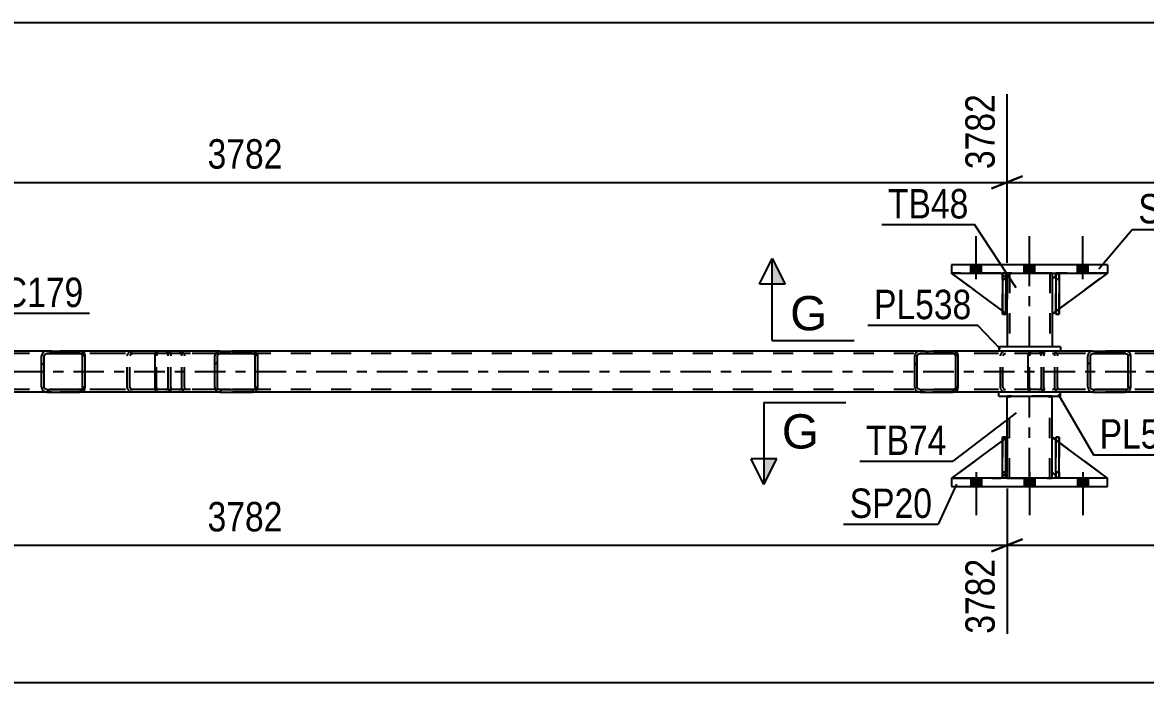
# Model space of a CAD drawing. Header units: millimetres. Extents: x 0 to 841, y 0 to 594.
# Drawn here: x 143.9 to 253.5, y 183.5 to 247.8 of the extents above; entities that cross this region are included whole.
import ezdxf

# ---------------------------------------------------------------- set-up
doc = ezdxf.new("R2010")
doc.units = ezdxf.units.MM
doc.linetypes.add('DXK_LINE_DOT2', pattern=[3.9198, 1.9599, -1.9599])
doc.linetypes.add('DXK_LINE_DOT3', pattern=[5.9187, 2.979, -0.9799, 0.9799, -0.9799])
doc.styles.add('Arial', font='ARIAL.TTF', dxfattribs={"height": 0.2})
doc.styles.add('Arial Narrow', font='ARIALN.TTF', dxfattribs={"height": 0.2})

# ---------------------------------------------------------------- blocks, each defined once
blk = doc.blocks.new('Part-122570569-7238 - 7169')
at = {"color": 2, "linetype": 'Continuous'}
for p, q in [((244.71, 203.39), (244.71, 207.39)), ((244.71, 207.39), (245.03, 207.39)), ((245.03, 203.39), (245.03, 207.39)), ((244.71, 203.39), (244.71, 203.39)), ((245.03, 203.39), (244.71, 203.39))]:
    blk.add_line(p, q, dxfattribs=at)
at = {"color": 7, "linetype": 'DXK_LINE_DOT2'}
for p, q in [((244.71, 207.39), (244.71, 203.99)), ((245.03, 203.99), (245.03, 207.39)), ((244.71, 203.99), (244.71, 203.39)), ((244.71, 203.99), (245.03, 203.99)), ((245.03, 203.39), (245.03, 203.99)), ((245.03, 203.39), (245.03, 203.39))]:
    blk.add_line(p, q, dxfattribs=at)
blk = doc.blocks.new('Part-122570569-7243 - 7169')
at = {"color": 2, "linetype": 'Continuous'}
for p, q in [((239.83, 223.39), (239.51, 223.39)), ((239.51, 223.39), (239.51, 219.39)), ((239.83, 223.39), (239.83, 223.39)), ((239.83, 223.39), (239.83, 219.39)), ((239.83, 219.39), (239.51, 219.39))]:
    blk.add_line(p, q, dxfattribs=at)
at = {"color": 7, "linetype": 'DXK_LINE_DOT2'}
for p, q in [((239.51, 222.79), (239.51, 223.39)), ((239.83, 222.79), (239.51, 222.79)), ((239.51, 222.79), (239.51, 219.39)), ((239.83, 222.79), (239.83, 223.39)), ((239.83, 223.39), (239.83, 223.39)), ((239.83, 219.39), (239.83, 222.79))]:
    blk.add_line(p, q, dxfattribs=at)
blk = doc.blocks.new('Bolt-122570569-7312 - 7169')
at = {"linetype": 'Continuous'}
for points in [[(237.47, 203.39), (236.43, 203.39), (236.43, 202.59), (237.47, 202.59)], [(237.47, 203.39), (236.43, 203.39), (236.43, 202.59), (237.47, 202.59)], [(237.47, 203.39), (236.43, 203.39), (236.43, 202.59), (237.47, 202.59)], [(242.67, 203.39), (241.63, 203.39), (241.63, 202.59), (242.67, 202.59)], [(242.67, 203.39), (241.63, 203.39), (241.63, 202.59), (242.67, 202.59)], [(247.87, 203.39), (246.83, 203.39), (246.83, 202.59), (247.87, 202.59)], [(247.87, 203.39), (246.83, 203.39), (246.83, 202.59), (247.87, 202.59)], [(247.87, 203.39), (246.83, 203.39), (246.83, 202.59), (247.87, 202.59)]]:
    blk.add_hatch(color=1, dxfattribs=at).paths.add_polyline_path(points)
at = {"color": 1, "linetype": 'Continuous'}
for p, q in [((236.95, 203.99), (236.95, 199.79)), ((236.95, 203.99), (236.95, 199.79)), ((236.95, 203.99), (236.95, 199.79)), ((242.15, 203.99), (242.15, 199.79)), ((242.15, 203.99), (242.15, 199.79)), ((247.35, 203.99), (247.35, 199.79)), ((247.35, 203.99), (247.35, 199.79)), ((247.35, 203.99), (247.35, 199.79)), ((236.43, 203.39), (236.43, 202.59)), ((236.43, 203.39), (236.43, 202.59)), ((236.43, 203.39), (236.43, 202.59)), ((237.47, 203.39), (237.47, 202.59)), ((237.47, 203.39), (237.47, 202.59)), ((237.47, 203.39), (237.47, 202.59)), ((241.63, 203.39), (241.63, 202.59)), ((241.63, 203.39), (241.63, 202.59)), ((242.67, 203.39), (242.67, 202.59)), ((242.67, 203.39), (242.67, 202.59)), ((246.83, 203.39), (246.83, 202.59)), ((246.83, 203.39), (246.83, 202.59)), ((246.83, 203.39), (246.83, 202.59)), ((247.87, 203.39), (247.87, 202.59)), ((247.87, 203.39), (247.87, 202.59)), ((247.87, 203.39), (247.87, 202.59))]:
    blk.add_line(p, q, dxfattribs=at)
blk = doc.blocks.new('Part-122570569-7320 - 7169')
at = {"color": 2, "linetype": 'Continuous'}
for p, q in [((146.32, 215.79), (101.56, 215.79)), ((231.46, 215.79), (166.38, 215.79)), ((316.59, 215.79), (251.52, 215.79)), ((146.32, 211.79), (101.56, 211.79)), ((231.46, 211.79), (166.38, 211.79)), ((316.59, 211.79), (251.52, 211.79))]:
    blk.add_line(p, q, dxfattribs=at)
at = {"color": 7, "linetype": 'DXK_LINE_DOT2'}
for p, q in [((166.38, 215.79), (146.32, 215.79)), ((251.52, 215.79), (231.46, 215.79)), ((763.96, 215.55), (101.56, 215.55)), ((763.96, 212.03), (101.56, 212.03)), ((166.38, 211.79), (146.32, 211.79)), ((251.52, 211.79), (231.46, 211.79))]:
    blk.add_line(p, q, dxfattribs=at)
at = {"color": 7, "linetype": 'DXK_LINE_DOT3'}
blk.add_line((101.56, 213.79), (763.96, 213.79), dxfattribs=at)
blk = doc.blocks.new('Part-122570569-7424 - 7169')
at = {"linetype": 'Continuous'}
h = blk.add_hatch(dxfattribs=at)
h.set_pattern_fill('', scale=0.7, style=0, pattern_type=0)
h.set_pattern_definition([(45, (150.0306, 215.4909), (-1.57154, 1.57154), [])])
h.paths.add_polyline_path([(150.07, 215.31), (150.03, 215.49), (149.92, 215.65), (149.75, 215.75), (149.56, 215.79), (146.32, 215.79), (146.13, 215.75), (145.96, 215.65), (145.85, 215.49), (145.81, 215.31), (145.81, 212.27), (145.85, 212.08), (145.96, 211.93), (146.13, 211.82), (146.32, 211.79), (149.56, 211.79), (149.75, 211.82), (149.92, 211.93), (150.03, 212.08), (150.07, 212.27)])
h.paths.add_polyline_path([(149.79, 212.18), (149.74, 212.1), (149.66, 212.05), (149.56, 212.03), (146.32, 212.03), (146.23, 212.05), (146.14, 212.1), (146.09, 212.18), (146.07, 212.27), (146.07, 215.31), (146.09, 215.4), (146.14, 215.48), (146.23, 215.53), (146.32, 215.55), (149.56, 215.55), (149.66, 215.53), (149.74, 215.48), (149.79, 215.4), (149.81, 215.31), (149.81, 212.27)])
at = {"color": 2, "linetype": 'Continuous'}
for p, q in [((146.32, 215.79), (146.13, 215.75)), ((146.32, 215.79), (149.56, 215.79)), ((157.14, 215.79), (149.56, 215.79)), ((149.75, 215.75), (149.56, 215.79)), ((145.85, 215.49), (145.81, 215.31)), ((145.81, 212.27), (145.81, 215.31)), ((146.07, 215.31), (146.09, 215.4)), ((146.07, 212.27), (146.07, 215.31)), ((146.09, 215.4), (146.14, 215.48)), ((146.14, 215.48), (146.23, 215.53)), ((146.23, 215.53), (146.32, 215.55)), ((146.32, 215.55), (149.56, 215.55)), ((149.56, 215.55), (149.66, 215.53)), ((149.66, 215.53), (149.74, 215.48)), ((149.74, 215.48), (149.79, 215.4)), ((149.79, 215.4), (149.81, 215.31)), ((149.81, 212.27), (149.81, 215.31)), ((150.07, 215.31), (150.03, 215.49)), ((150.07, 212.27), (150.07, 215.31)), ((145.81, 212.27), (145.85, 212.08)), ((146.09, 212.18), (146.07, 212.27)), ((146.14, 212.1), (146.09, 212.18)), ((146.13, 211.82), (146.32, 211.79)), ((146.23, 212.05), (146.14, 212.1)), ((146.32, 212.03), (146.23, 212.05)), ((146.32, 212.03), (149.56, 212.03)), ((146.32, 211.79), (149.56, 211.79)), ((149.66, 212.05), (149.56, 212.03)), ((149.56, 211.79), (149.75, 211.82)), ((157.14, 211.79), (149.56, 211.79)), ((149.74, 212.1), (149.66, 212.05)), ((149.79, 212.18), (149.74, 212.1)), ((149.81, 212.27), (149.79, 212.18)), ((150.03, 212.08), (150.07, 212.27))]:
    blk.add_line(p, q, dxfattribs=at)
at = {"color": 7, "linetype": 'DXK_LINE_DOT2'}
for p, q in [((149.56, 215.79), (146.32, 215.79)), ((154.48, 215.75), (154.67, 215.79)), ((157.91, 215.79), (157.14, 215.79)), ((157.91, 215.79), (158.1, 215.75)), ((157.91, 215.55), (146.32, 215.55)), ((154.16, 215.31), (154.2, 215.49)), ((154.16, 212.27), (154.16, 215.31)), ((154.44, 215.4), (154.42, 215.31)), ((154.42, 212.27), (154.42, 215.31)), ((154.49, 215.48), (154.44, 215.4)), ((154.49, 215.48), (154.51, 215.49)), ((154.51, 215.49), (154.58, 215.53)), ((154.58, 215.53), (154.67, 215.55)), ((158.01, 215.53), (157.91, 215.55)), ((158.09, 215.48), (158.01, 215.53)), ((158.14, 215.4), (158.09, 215.48)), ((158.16, 215.31), (158.14, 215.4)), ((158.16, 212.27), (158.16, 215.31)), ((158.38, 215.49), (158.42, 215.31)), ((158.42, 212.27), (158.42, 215.31)), ((157.91, 212.03), (146.32, 212.03)), ((149.56, 211.79), (146.32, 211.79)), ((154.2, 212.08), (154.16, 212.27)), ((154.42, 212.27), (154.44, 212.18)), ((154.44, 212.18), (154.49, 212.1)), ((154.67, 211.79), (154.48, 211.82)), ((154.49, 212.1), (154.51, 212.08)), ((154.51, 212.08), (154.58, 212.05)), ((154.58, 212.05), (154.67, 212.03)), ((157.91, 211.79), (157.14, 211.79)), ((157.91, 212.03), (158.01, 212.05)), ((158.1, 211.82), (157.91, 211.79)), ((158.01, 212.05), (158.09, 212.1)), ((158.09, 212.1), (158.14, 212.18)), ((158.14, 212.18), (158.16, 212.27)), ((158.42, 212.27), (158.38, 212.08))]:
    blk.add_line(p, q, dxfattribs=at)
at = {"color": 2, "linetype": 'Continuous'}
for centre, start, end in [((146.3, 215.29), 110.7583, 155.68), ((149.58, 215.29), 24.32, 69.2417), ((146.3, 212.29), 204.32, 249.2417), ((149.58, 212.29), 290.7583, 335.68)]:
    blk.add_arc(centre, 0.496, start, end, dxfattribs=at)
at = {"color": 7, "linetype": 'DXK_LINE_DOT2'}
for centre, start, end in [((154.65, 215.29), 110.7583, 155.68), ((157.93, 215.29), 24.32, 69.2417), ((154.65, 212.29), 204.32, 249.2417), ((157.93, 212.29), 290.7583, 335.68)]:
    blk.add_arc(centre, 0.496, start, end, dxfattribs=at)
blk = doc.blocks.new('Part-122570569-7313 - 7169')
at = {"linetype": 'Continuous'}
h = blk.add_hatch(dxfattribs=at)
h.set_pattern_fill('', scale=0.7, style=0, pattern_type=0)
h.set_pattern_definition([(45, (251.9828, 215.4909), (-1.57154, 1.57154), [])])
h.paths.add_polyline_path([(252.02, 215.31), (251.98, 215.49), (251.87, 215.65), (251.71, 215.75), (251.52, 215.79), (248.33, 215.79), (248.14, 215.75), (247.98, 215.65), (247.87, 215.49), (247.83, 215.31), (247.83, 212.27), (247.87, 212.08), (247.98, 211.93), (248.14, 211.82), (248.33, 211.79), (251.52, 211.79), (251.71, 211.82), (251.87, 211.93), (251.98, 212.08), (252.02, 212.27)])
h.paths.add_polyline_path([(251.75, 212.18), (251.7, 212.1), (251.61, 212.05), (251.52, 212.03), (248.33, 212.03), (248.24, 212.05), (248.16, 212.1), (248.1, 212.18), (248.08, 212.27), (248.08, 215.31), (248.1, 215.4), (248.16, 215.48), (248.24, 215.53), (248.33, 215.55), (251.52, 215.55), (251.61, 215.53), (251.7, 215.48), (251.75, 215.4), (251.77, 215.31), (251.77, 212.27)])
at = {"color": 2, "linetype": 'Continuous'}
for p, q in [((242.17, 215.75), (242.28, 215.79)), ((248.33, 215.79), (242.28, 215.79)), ((248.33, 215.79), (248.14, 215.75)), ((248.33, 215.79), (251.52, 215.79)), ((251.71, 215.75), (251.52, 215.79)), ((242.01, 215.31), (242.03, 215.49)), ((242.01, 212.27), (242.01, 215.31)), ((242.03, 215.49), (242.09, 215.65)), ((242.09, 215.65), (242.17, 215.75)), ((247.87, 215.49), (247.83, 215.31)), ((247.83, 212.27), (247.83, 215.31)), ((248.08, 215.31), (248.1, 215.4)), ((248.08, 212.27), (248.08, 215.31)), ((248.1, 215.4), (248.16, 215.48)), ((248.16, 215.48), (248.24, 215.53)), ((248.24, 215.53), (248.33, 215.55)), ((248.33, 215.55), (251.52, 215.55)), ((251.52, 215.55), (251.61, 215.53)), ((251.61, 215.53), (251.7, 215.48)), ((251.7, 215.48), (251.75, 215.4)), ((251.75, 215.4), (251.77, 215.31)), ((251.77, 212.27), (251.77, 215.31)), ((252.02, 215.31), (251.98, 215.49)), ((252.02, 212.27), (252.02, 215.31)), ((242.03, 212.08), (242.01, 212.27)), ((242.09, 211.93), (242.03, 212.08)), ((242.17, 211.82), (242.09, 211.93)), ((242.28, 211.79), (242.17, 211.82)), ((248.33, 211.79), (242.28, 211.79)), ((247.83, 212.27), (247.87, 212.08)), ((248.1, 212.18), (248.08, 212.27)), ((248.16, 212.1), (248.1, 212.18)), ((248.14, 211.82), (248.33, 211.79)), ((248.24, 212.05), (248.16, 212.1)), ((248.33, 212.03), (248.24, 212.05)), ((248.33, 212.03), (251.52, 212.03)), ((248.33, 211.79), (251.52, 211.79)), ((251.61, 212.05), (251.52, 212.03)), ((251.52, 211.79), (251.71, 211.82)), ((251.7, 212.1), (251.61, 212.05)), ((251.75, 212.18), (251.7, 212.1)), ((251.77, 212.27), (251.75, 212.18)), ((251.98, 212.08), (252.02, 212.27))]:
    blk.add_line(p, q, dxfattribs=at)
at = {"color": 7, "linetype": 'DXK_LINE_DOT2'}
for p, q in [((243.55, 215.55), (243.55, 215.79)), ((244.37, 215.79), (244.56, 215.75)), ((251.52, 215.79), (248.33, 215.79)), ((242.15, 215.4), (242.14, 215.31)), ((242.14, 212.27), (242.14, 215.31)), ((242.18, 215.48), (242.15, 215.4)), ((242.22, 215.53), (242.18, 215.48)), ((242.28, 215.55), (242.22, 215.53)), ((251.52, 215.55), (242.28, 215.55)), ((244.46, 215.53), (244.37, 215.55)), ((244.55, 215.48), (244.46, 215.53)), ((244.6, 215.4), (244.55, 215.48)), ((244.62, 215.31), (244.6, 215.4)), ((244.62, 212.27), (244.62, 215.31)), ((244.83, 215.49), (244.87, 215.31)), ((244.87, 212.27), (244.87, 215.31)), ((242.14, 212.27), (242.15, 212.18)), ((242.15, 212.18), (242.18, 212.1)), ((242.18, 212.1), (242.22, 212.05)), ((242.22, 212.05), (242.28, 212.03)), ((251.52, 212.03), (242.28, 212.03)), ((243.55, 211.79), (243.55, 212.03)), ((244.37, 212.03), (244.46, 212.05)), ((244.56, 211.82), (244.37, 211.79)), ((244.46, 212.05), (244.55, 212.1)), ((244.55, 212.1), (244.6, 212.18)), ((244.6, 212.18), (244.62, 212.27)), ((244.87, 212.27), (244.83, 212.08)), ((251.52, 211.79), (248.33, 211.79))]:
    blk.add_line(p, q, dxfattribs=at)
for centre, start, end in [((244.38, 215.29), 23.8494, 68.8059), ((244.38, 212.28), 291.1941, 336.1506)]:
    blk.add_arc(centre, 0.492, start, end, dxfattribs=at)
at = {"color": 2, "linetype": 'Continuous'}
for centre, start, end in [((248.32, 215.29), 111.1941, 156.1506), ((251.53, 215.29), 23.8494, 68.8059), ((248.32, 212.28), 203.8494, 248.8059), ((251.53, 212.28), 291.1941, 336.1506)]:
    blk.add_arc(centre, 0.492, start, end, dxfattribs=at)
blk = doc.blocks.new('Part-122570569-7314 - 7169')
at = {"linetype": 'Continuous'}
h = blk.add_hatch(dxfattribs=at)
h.set_pattern_fill('', scale=0.7, style=0, pattern_type=0)
h.set_pattern_definition([(45, (235.1648, 215.4909), (-1.57154, 1.57154), [])])
h.paths.add_polyline_path([(235.2, 215.31), (235.16, 215.49), (235.05, 215.65), (234.89, 215.75), (234.69, 215.79), (231.46, 215.79), (231.26, 215.75), (231.1, 215.65), (230.99, 215.49), (230.95, 215.31), (230.95, 212.27), (230.99, 212.08), (231.1, 211.93), (231.26, 211.82), (231.46, 211.79), (234.69, 211.79), (234.89, 211.82), (235.05, 211.93), (235.16, 212.08), (235.2, 212.27)])
h.paths.add_polyline_path([(234.93, 212.18), (234.87, 212.1), (234.79, 212.05), (234.69, 212.03), (231.46, 212.03), (231.36, 212.05), (231.28, 212.1), (231.22, 212.18), (231.2, 212.27), (231.2, 215.31), (231.22, 215.4), (231.28, 215.48), (231.36, 215.53), (231.46, 215.55), (234.69, 215.55), (234.79, 215.53), (234.87, 215.48), (234.93, 215.4), (234.95, 215.31), (234.95, 212.27)])
at = {"color": 2, "linetype": 'Continuous'}
for p, q in [((231.46, 215.79), (231.26, 215.75)), ((231.46, 215.79), (234.69, 215.79)), ((242.28, 215.79), (234.69, 215.79)), ((234.89, 215.75), (234.69, 215.79)), ((230.99, 215.49), (230.95, 215.31)), ((230.95, 212.27), (230.95, 215.31)), ((231.2, 215.31), (231.22, 215.4)), ((231.2, 212.27), (231.2, 215.31)), ((231.22, 215.4), (231.28, 215.48)), ((231.28, 215.48), (231.36, 215.53)), ((231.36, 215.53), (231.46, 215.55)), ((231.46, 215.55), (234.69, 215.55)), ((234.69, 215.55), (234.79, 215.53)), ((234.79, 215.53), (234.87, 215.48)), ((234.87, 215.48), (234.93, 215.4)), ((234.93, 215.4), (234.95, 215.31)), ((234.95, 212.27), (234.95, 215.31)), ((235.2, 215.31), (235.16, 215.49)), ((235.2, 212.27), (235.2, 215.31)), ((230.95, 212.27), (230.99, 212.08)), ((231.22, 212.18), (231.2, 212.27)), ((231.28, 212.1), (231.22, 212.18)), ((231.26, 211.82), (231.46, 211.79)), ((231.36, 212.05), (231.28, 212.1)), ((231.46, 212.03), (231.36, 212.05)), ((231.46, 212.03), (234.69, 212.03)), ((231.46, 211.79), (234.69, 211.79)), ((234.79, 212.05), (234.69, 212.03)), ((234.69, 211.79), (234.89, 211.82)), ((242.28, 211.79), (234.69, 211.79)), ((234.87, 212.1), (234.79, 212.05)), ((234.93, 212.18), (234.87, 212.1)), ((234.95, 212.27), (234.93, 212.18)), ((235.16, 212.08), (235.2, 212.27))]:
    blk.add_line(p, q, dxfattribs=at)
at = {"color": 7, "linetype": 'DXK_LINE_DOT2'}
for p, q in [((234.69, 215.79), (231.46, 215.79)), ((239.61, 215.75), (239.81, 215.79)), ((243.04, 215.79), (242.28, 215.79)), ((243.04, 215.79), (243.24, 215.75)), ((243.04, 215.55), (231.46, 215.55)), ((239.3, 215.31), (239.34, 215.49)), ((239.3, 212.27), (239.3, 215.31)), ((239.57, 215.4), (239.55, 215.31)), ((239.55, 212.27), (239.55, 215.31)), ((239.63, 215.48), (239.57, 215.4)), ((239.63, 215.48), (239.65, 215.49)), ((239.65, 215.49), (239.71, 215.53)), ((239.71, 215.53), (239.81, 215.55)), ((243.14, 215.53), (243.04, 215.55)), ((243.22, 215.48), (243.14, 215.53)), ((243.28, 215.4), (243.22, 215.48)), ((243.3, 215.31), (243.28, 215.4)), ((243.3, 212.27), (243.3, 215.31)), ((243.51, 215.49), (243.55, 215.31)), ((243.55, 212.27), (243.55, 215.31)), ((243.04, 212.03), (231.46, 212.03)), ((234.69, 211.79), (231.46, 211.79)), ((239.34, 212.08), (239.3, 212.27)), ((239.55, 212.27), (239.57, 212.18)), ((239.57, 212.18), (239.63, 212.1)), ((239.81, 211.79), (239.61, 211.82)), ((239.63, 212.1), (239.65, 212.08)), ((239.65, 212.08), (239.71, 212.05)), ((239.71, 212.05), (239.81, 212.03)), ((243.04, 211.79), (242.28, 211.79)), ((243.04, 212.03), (243.14, 212.05)), ((243.24, 211.82), (243.04, 211.79)), ((243.14, 212.05), (243.22, 212.1)), ((243.22, 212.1), (243.28, 212.18)), ((243.28, 212.18), (243.3, 212.27)), ((243.55, 212.27), (243.51, 212.08))]:
    blk.add_line(p, q, dxfattribs=at)
at = {"color": 2, "linetype": 'Continuous'}
for centre, start, end in [((231.44, 215.29), 110.7583, 155.68), ((234.71, 215.29), 24.32, 69.2417), ((231.44, 212.29), 204.32, 249.2417), ((234.71, 212.29), 290.7583, 335.68)]:
    blk.add_arc(centre, 0.496, start, end, dxfattribs=at)
at = {"color": 7, "linetype": 'DXK_LINE_DOT2'}
for centre, start, end in [((239.79, 215.29), 110.7583, 155.68), ((243.06, 215.29), 24.32, 69.2417), ((239.79, 212.29), 204.32, 249.2417), ((243.06, 212.29), 290.7583, 335.68)]:
    blk.add_arc(centre, 0.496, start, end, dxfattribs=at)
blk = doc.blocks.new('Part-122570569-7452 - 7169')
at = {"color": 7, "linetype": 'DXK_LINE_DOT2'}
for p, q in [((244.95, 223.39), (244.35, 222.79)), ((244.35, 219.39), (249.75, 223.39)), ((244.35, 222.79), (244.35, 219.39)), ((249.75, 223.39), (244.95, 223.39))]:
    blk.add_line(p, q, dxfattribs=at)
blk = doc.blocks.new('Bolt-122570569-7323 - 7169')
at = {"linetype": 'Continuous'}
for points in [[(236.43, 223.39), (237.47, 223.39), (237.47, 224.19), (236.43, 224.19)], [(236.43, 223.39), (237.47, 223.39), (237.47, 224.19), (236.43, 224.19)], [(236.43, 223.39), (237.47, 223.39), (237.47, 224.19), (236.43, 224.19)], [(241.63, 223.39), (242.67, 223.39), (242.67, 224.19), (241.63, 224.19)], [(241.63, 223.39), (242.67, 223.39), (242.67, 224.19), (241.63, 224.19)], [(246.83, 223.39), (247.87, 223.39), (247.87, 224.19), (246.83, 224.19)], [(246.83, 223.39), (247.87, 223.39), (247.87, 224.19), (246.83, 224.19)], [(246.83, 223.39), (247.87, 223.39), (247.87, 224.19), (246.83, 224.19)]]:
    blk.add_hatch(color=1, dxfattribs=at).paths.add_polyline_path(points)
at = {"color": 1, "linetype": 'Continuous'}
for p, q in [((236.95, 222.79), (236.95, 226.99)), ((236.95, 222.79), (236.95, 226.99)), ((236.95, 222.79), (236.95, 226.99)), ((242.15, 222.79), (242.15, 226.99)), ((242.15, 222.79), (242.15, 226.99)), ((247.35, 222.79), (247.35, 226.99)), ((247.35, 222.79), (247.35, 226.99)), ((247.35, 222.79), (247.35, 226.99)), ((236.43, 223.39), (236.43, 224.19)), ((236.43, 223.39), (236.43, 224.19)), ((236.43, 223.39), (236.43, 224.19)), ((237.47, 223.39), (237.47, 224.19)), ((237.47, 223.39), (237.47, 224.19)), ((237.47, 223.39), (237.47, 224.19)), ((241.63, 223.39), (241.63, 224.19)), ((241.63, 223.39), (241.63, 224.19)), ((242.67, 223.39), (242.67, 224.19)), ((242.67, 223.39), (242.67, 224.19)), ((246.83, 223.39), (246.83, 224.19)), ((246.83, 223.39), (246.83, 224.19)), ((246.83, 223.39), (246.83, 224.19)), ((247.87, 223.39), (247.87, 224.19)), ((247.87, 223.39), (247.87, 224.19)), ((247.87, 223.39), (247.87, 224.19))]:
    blk.add_line(p, q, dxfattribs=at)
blk = doc.blocks.new('Part-122570569-7332 - 7169')
at = {"color": 2, "linetype": 'Continuous'}
for p, q in [((245.15, 216.19), (239.15, 216.19)), ((239.15, 216.19), (239.15, 215.79)), ((245.15, 216.19), (245.15, 215.79))]:
    blk.add_line(p, q, dxfattribs=at)
at = {"color": 7, "linetype": 'DXK_LINE_DOT2'}
blk.add_line((245.15, 215.79), (239.15, 215.79), dxfattribs=at)
blk = doc.blocks.new('Part-122570569-7363 - 7169')
at = {"color": 2, "linetype": 'Continuous'}
for p, q in [((239.51, 219.72), (234.55, 223.39)), ((239.51, 223.23), (239.35, 223.39)), ((239.95, 222.79), (239.83, 222.91)), ((239.95, 222.79), (239.95, 222.79)), ((239.95, 219.39), (239.95, 222.79)), ((239.83, 219.48), (239.95, 219.39)), ((239.95, 219.39), (239.95, 219.39))]:
    blk.add_line(p, q, dxfattribs=at)
at = {"color": 7, "linetype": 'DXK_LINE_DOT2'}
for p, q in [((239.35, 223.39), (234.55, 223.39)), ((239.35, 223.39), (239.95, 222.79)), ((239.83, 222.91), (239.51, 223.23)), ((239.95, 222.79), (239.95, 219.39)), ((239.83, 219.48), (239.51, 219.72))]:
    blk.add_line(p, q, dxfattribs=at)
blk = doc.blocks.new('Part-122570569-7364 - 7169')
at = {"color": 2, "linetype": 'Continuous'}
for p, q in [((245.03, 223.39), (244.71, 223.39)), ((244.71, 223.39), (244.71, 219.39)), ((245.03, 223.39), (245.03, 223.39)), ((245.03, 223.39), (245.03, 219.39)), ((245.03, 219.39), (244.71, 219.39))]:
    blk.add_line(p, q, dxfattribs=at)
at = {"color": 7, "linetype": 'DXK_LINE_DOT2'}
for p, q in [((244.71, 222.79), (244.71, 223.39)), ((245.03, 222.79), (244.71, 222.79)), ((244.71, 222.79), (244.71, 219.39)), ((245.03, 222.79), (245.03, 223.39)), ((245.03, 223.39), (245.03, 223.39)), ((245.03, 219.39), (245.03, 222.79))]:
    blk.add_line(p, q, dxfattribs=at)
blk = doc.blocks.new('Part-122570569-7371 - 7169')
at = {"color": 2, "linetype": 'Continuous'}
for p, q in [((239.51, 207.06), (234.55, 203.39)), ((239.95, 207.39), (239.83, 207.29)), ((239.95, 203.99), (239.95, 207.39)), ((239.95, 203.99), (239.83, 203.86)), ((239.95, 203.99), (239.95, 203.99)), ((239.51, 203.54), (239.35, 203.39))]:
    blk.add_line(p, q, dxfattribs=at)
at = {"color": 7, "linetype": 'DXK_LINE_DOT2'}
for p, q in [((239.83, 207.29), (239.51, 207.06)), ((239.95, 203.99), (239.95, 207.39)), ((239.95, 203.99), (239.35, 203.39)), ((239.83, 203.86), (239.51, 203.54)), ((234.55, 203.39), (239.35, 203.39))]:
    blk.add_line(p, q, dxfattribs=at)
blk = doc.blocks.new('Part-122570569-7372 - 7169')
at = {"color": 7, "linetype": 'DXK_LINE_DOT2'}
for p, q in [((239.95, 207.39), (234.55, 203.39)), ((239.95, 203.99), (239.95, 207.39)), ((239.95, 207.39), (239.95, 203.99)), ((239.35, 203.39), (239.95, 203.99)), ((239.95, 203.99), (239.35, 203.39)), ((239.95, 203.99), (239.95, 203.99)), ((234.55, 203.39), (239.35, 203.39))]:
    blk.add_line(p, q, dxfattribs=at)
blk = doc.blocks.new('Part-122570569-7373 - 7169')
at = {"color": 7, "linetype": 'DXK_LINE_DOT2'}
for p, q in [((239.51, 222.79), (239.51, 223.39)), ((239.51, 223.39), (239.51, 223.39)), ((239.51, 223.39), (239.51, 219.39)), ((239.83, 223.39), (239.51, 223.39)), ((239.51, 219.39), (239.51, 222.79)), ((239.51, 222.79), (239.83, 222.79)), ((239.83, 222.79), (239.83, 223.39)), ((239.83, 219.39), (239.83, 223.39)), ((239.83, 222.79), (239.83, 219.39)), ((239.51, 219.39), (239.83, 219.39))]:
    blk.add_line(p, q, dxfattribs=at)
blk = doc.blocks.new('Part-122570569-7374 - 7169')
at = {"color": 2, "linetype": 'Continuous'}
for p, q in [((244.35, 203.99), (244.35, 207.39)), ((244.71, 207.12), (244.35, 207.39)), ((249.75, 203.39), (245.03, 206.89)), ((244.71, 203.63), (244.35, 203.99))]:
    blk.add_line(p, q, dxfattribs=at)
at = {"color": 7, "linetype": 'DXK_LINE_DOT2'}
for p, q in [((245.03, 206.89), (244.71, 207.12)), ((244.95, 203.39), (244.71, 203.63)), ((249.75, 203.39), (244.95, 203.39)), ((249.75, 203.39), (249.75, 203.39)), ((249.75, 203.39), (249.75, 203.39))]:
    blk.add_line(p, q, dxfattribs=at)
blk = doc.blocks.new('Part-122570569-7380 - 7169')
at = {"color": 7, "linetype": 'DXK_LINE_DOT2'}
for p, q in [((245.03, 207.39), (244.71, 207.39)), ((244.71, 203.99), (244.71, 207.39)), ((244.71, 203.39), (244.71, 207.39)), ((245.03, 207.39), (245.03, 203.99)), ((245.03, 203.39), (245.03, 207.39)), ((245.03, 203.99), (244.71, 203.99)), ((244.71, 203.39), (244.71, 203.99)), ((245.03, 203.99), (245.03, 203.39)), ((245.03, 203.39), (244.71, 203.39)), ((245.03, 203.39), (245.03, 203.39))]:
    blk.add_line(p, q, dxfattribs=at)
blk = doc.blocks.new('Part-122570569-7386 - 7169')
at = {"color": 2, "linetype": 'Continuous'}
for p, q in [((239.95, 223.39), (239.95, 222.79)), ((244.35, 223.39), (244.35, 222.79)), ((239.95, 219.39), (239.95, 216.19)), ((244.35, 219.39), (244.35, 216.19))]:
    blk.add_line(p, q, dxfattribs=at)
at = {"color": 7, "linetype": 'DXK_LINE_DOT2'}
for p, q in [((244.35, 223.39), (239.95, 223.39)), ((239.95, 222.79), (239.95, 219.39)), ((240.19, 223.39), (240.19, 216.19)), ((244.11, 223.39), (244.11, 216.19)), ((244.35, 222.79), (244.35, 219.39)), ((244.35, 216.19), (239.95, 216.19))]:
    blk.add_line(p, q, dxfattribs=at)
at = {"color": 7, "linetype": 'DXK_LINE_DOT3'}
blk.add_line((242.15, 216.19), (242.15, 223.39), dxfattribs=at)
blk = doc.blocks.new('Part-122570569-7454 - 7169')
at = {"color": 7, "linetype": 'DXK_LINE_DOT2'}
for p, q in [((239.95, 219.39), (234.55, 223.39)), ((234.55, 223.39), (239.35, 223.39)), ((239.35, 223.39), (239.95, 222.79)), ((239.95, 222.79), (239.35, 223.39)), ((239.95, 222.79), (239.95, 219.39)), ((239.95, 222.79), (239.95, 222.79)), ((239.95, 222.79), (239.95, 219.39))]:
    blk.add_line(p, q, dxfattribs=at)
blk = doc.blocks.new('Part-122570569-7403 - 7169')
at = {"color": 2, "linetype": 'Continuous'}
for p, q in [((239.51, 203.39), (239.51, 207.39)), ((239.51, 207.39), (239.83, 207.39)), ((239.83, 203.39), (239.83, 207.39)), ((239.51, 203.39), (239.51, 203.39)), ((239.83, 203.39), (239.51, 203.39))]:
    blk.add_line(p, q, dxfattribs=at)
at = {"color": 7, "linetype": 'DXK_LINE_DOT2'}
for p, q in [((239.51, 207.39), (239.51, 203.99)), ((239.83, 203.99), (239.83, 207.39)), ((239.51, 203.99), (239.51, 203.39)), ((239.51, 203.99), (239.83, 203.99)), ((239.83, 203.39), (239.83, 203.99)), ((239.83, 203.39), (239.83, 203.39))]:
    blk.add_line(p, q, dxfattribs=at)
blk = doc.blocks.new('Part-122570569-7406 - 7169')
at = {"color": 7, "linetype": 'DXK_LINE_DOT2'}
for p, q in [((244.71, 222.79), (244.71, 223.39)), ((244.71, 223.39), (244.71, 223.39)), ((244.71, 223.39), (244.71, 219.39)), ((245.03, 223.39), (244.71, 223.39)), ((244.71, 219.39), (244.71, 222.79)), ((244.71, 222.79), (245.03, 222.79)), ((245.03, 222.79), (245.03, 223.39)), ((245.03, 219.39), (245.03, 223.39)), ((245.03, 222.79), (245.03, 219.39)), ((244.71, 219.39), (245.03, 219.39))]:
    blk.add_line(p, q, dxfattribs=at)
blk = doc.blocks.new('Part-122570569-7412 - 7169')
at = {"color": 2, "linetype": 'Continuous'}
for p, q in [((249.75, 203.39), (234.55, 203.39)), ((234.55, 203.39), (234.55, 202.59)), ((249.75, 202.59), (249.75, 203.39)), ((234.55, 202.59), (249.75, 202.59))]:
    blk.add_line(p, q, dxfattribs=at)
blk = doc.blocks.new('Part-122570569-7417 - 7169')
at = {"color": 2, "linetype": 'Continuous'}
for p, q in [((249.75, 224.19), (234.55, 224.19)), ((234.55, 224.19), (234.55, 223.39)), ((249.75, 224.19), (249.75, 223.39)), ((234.55, 223.39), (249.75, 223.39))]:
    blk.add_line(p, q, dxfattribs=at)
blk = doc.blocks.new('Part-122570569-7422 - 7169')
at = {"color": 2, "linetype": 'Continuous'}
for p, q in [((239.95, 207.39), (239.95, 211.39)), ((244.35, 207.39), (244.35, 211.39)), ((239.95, 203.39), (239.95, 203.99)), ((244.35, 203.39), (244.35, 203.99))]:
    blk.add_line(p, q, dxfattribs=at)
at = {"color": 7, "linetype": 'DXK_LINE_DOT2'}
for p, q in [((244.35, 211.39), (239.95, 211.39)), ((240.19, 203.39), (240.19, 211.39)), ((244.11, 203.39), (244.11, 211.39)), ((239.95, 203.99), (239.95, 207.39)), ((244.35, 203.99), (244.35, 207.39)), ((239.95, 203.39), (244.35, 203.39))]:
    blk.add_line(p, q, dxfattribs=at)
at = {"color": 7, "linetype": 'DXK_LINE_DOT3'}
blk.add_line((242.15, 203.39), (242.15, 211.39), dxfattribs=at)
blk = doc.blocks.new('Part-122570569-7423 - 7169')
at = {"linetype": 'Continuous'}
h = blk.add_hatch(dxfattribs=at)
h.set_pattern_fill('', scale=0.7, style=0, pattern_type=0)
h.set_pattern_definition([(45, (166.8486, 215.4909), (-1.57154, 1.57154), [])])
h.paths.add_polyline_path([(166.89, 215.31), (166.85, 215.49), (166.74, 215.65), (166.58, 215.75), (166.38, 215.79), (163.2, 215.79), (163.01, 215.75), (162.84, 215.65), (162.74, 215.49), (162.7, 215.31), (162.7, 212.27), (162.74, 212.08), (162.84, 211.93), (163.01, 211.82), (163.2, 211.79), (166.38, 211.79), (166.58, 211.82), (166.74, 211.93), (166.85, 212.08), (166.89, 212.27)])
h.paths.add_polyline_path([(166.62, 212.18), (166.56, 212.1), (166.48, 212.05), (166.38, 212.03), (163.2, 212.03), (163.1, 212.05), (163.02, 212.1), (162.97, 212.18), (162.95, 212.27), (162.95, 215.31), (162.97, 215.4), (163.02, 215.48), (163.1, 215.53), (163.2, 215.55), (166.38, 215.55), (166.48, 215.53), (166.56, 215.48), (166.62, 215.4), (166.64, 215.31), (166.64, 212.27)])
at = {"color": 2, "linetype": 'Continuous'}
for p, q in [((157.04, 215.75), (157.14, 215.79)), ((163.2, 215.79), (157.14, 215.79)), ((163.2, 215.79), (163.01, 215.75)), ((163.2, 215.79), (166.38, 215.79)), ((166.58, 215.75), (166.38, 215.79)), ((156.87, 215.31), (156.89, 215.49)), ((156.87, 212.27), (156.87, 215.31)), ((156.89, 215.49), (156.95, 215.65)), ((156.95, 215.65), (157.04, 215.75)), ((162.74, 215.49), (162.7, 215.31)), ((162.7, 212.27), (162.7, 215.31)), ((162.95, 215.31), (162.97, 215.4)), ((162.95, 212.27), (162.95, 215.31)), ((162.97, 215.4), (163.02, 215.48)), ((163.02, 215.48), (163.1, 215.53)), ((163.1, 215.53), (163.2, 215.55)), ((163.2, 215.55), (166.38, 215.55)), ((166.38, 215.55), (166.48, 215.53)), ((166.48, 215.53), (166.56, 215.48)), ((166.56, 215.48), (166.62, 215.4)), ((166.62, 215.4), (166.64, 215.31)), ((166.64, 212.27), (166.64, 215.31)), ((166.89, 215.31), (166.85, 215.49)), ((166.89, 212.27), (166.89, 215.31)), ((156.89, 212.08), (156.87, 212.27)), ((156.95, 211.93), (156.89, 212.08)), ((157.04, 211.82), (156.95, 211.93)), ((157.14, 211.79), (157.04, 211.82)), ((163.2, 211.79), (157.14, 211.79)), ((162.7, 212.27), (162.74, 212.08)), ((162.97, 212.18), (162.95, 212.27)), ((163.02, 212.1), (162.97, 212.18)), ((163.01, 211.82), (163.2, 211.79)), ((163.1, 212.05), (163.02, 212.1)), ((163.2, 212.03), (163.1, 212.05)), ((163.2, 212.03), (166.38, 212.03)), ((163.2, 211.79), (166.38, 211.79)), ((166.48, 212.05), (166.38, 212.03)), ((166.38, 211.79), (166.58, 211.82)), ((166.56, 212.1), (166.48, 212.05)), ((166.62, 212.18), (166.56, 212.1)), ((166.64, 212.27), (166.62, 212.18)), ((166.85, 212.08), (166.89, 212.27))]:
    blk.add_line(p, q, dxfattribs=at)
at = {"color": 7, "linetype": 'DXK_LINE_DOT2'}
for p, q in [((158.42, 215.55), (158.42, 215.79)), ((159.23, 215.79), (159.43, 215.75)), ((166.38, 215.79), (163.2, 215.79)), ((157.02, 215.4), (157.01, 215.31)), ((157.01, 212.27), (157.01, 215.31)), ((157.05, 215.48), (157.02, 215.4)), ((157.09, 215.53), (157.05, 215.48)), ((157.14, 215.55), (157.09, 215.53)), ((166.38, 215.55), (157.14, 215.55)), ((159.33, 215.53), (159.23, 215.55)), ((159.41, 215.48), (159.33, 215.53)), ((159.47, 215.4), (159.41, 215.48)), ((159.49, 215.31), (159.47, 215.4)), ((159.49, 212.27), (159.49, 215.31)), ((159.7, 215.49), (159.74, 215.31)), ((159.74, 212.27), (159.74, 215.31)), ((157.01, 212.27), (157.02, 212.18)), ((157.02, 212.18), (157.05, 212.1)), ((157.05, 212.1), (157.09, 212.05)), ((157.09, 212.05), (157.14, 212.03)), ((166.38, 212.03), (157.14, 212.03)), ((158.42, 211.79), (158.42, 212.03)), ((159.23, 212.03), (159.33, 212.05)), ((159.43, 211.82), (159.23, 211.79)), ((159.33, 212.05), (159.41, 212.1)), ((159.41, 212.1), (159.47, 212.18)), ((159.47, 212.18), (159.49, 212.27)), ((159.74, 212.27), (159.7, 212.08)), ((166.38, 211.79), (163.2, 211.79))]:
    blk.add_line(p, q, dxfattribs=at)
for centre, start, end in [((159.25, 215.29), 23.8494, 68.8059), ((159.25, 212.28), 291.1941, 336.1506)]:
    blk.add_arc(centre, 0.492, start, end, dxfattribs=at)
at = {"color": 2, "linetype": 'Continuous'}
for centre, start, end in [((163.19, 215.29), 111.1941, 156.1506), ((166.4, 215.29), 23.8494, 68.8059), ((163.19, 212.28), 203.8494, 248.8059), ((166.4, 212.28), 291.1941, 336.1506)]:
    blk.add_arc(centre, 0.492, start, end, dxfattribs=at)
blk = doc.blocks.new('Part-122570569-7437 - 7169')
at = {"color": 2, "linetype": 'Continuous'}
for p, q in [((239.15, 211.39), (239.15, 211.79)), ((239.15, 211.39), (245.15, 211.39)), ((245.15, 211.39), (245.15, 211.79))]:
    blk.add_line(p, q, dxfattribs=at)
at = {"color": 7, "linetype": 'DXK_LINE_DOT2'}
blk.add_line((245.15, 211.79), (239.15, 211.79), dxfattribs=at)
blk = doc.blocks.new('Part-122570569-7439 - 7169')
at = {"color": 7, "linetype": 'DXK_LINE_DOT2'}
for p, q in [((239.83, 207.39), (239.51, 207.39)), ((239.51, 203.99), (239.51, 207.39)), ((239.51, 203.39), (239.51, 207.39)), ((239.83, 207.39), (239.83, 203.99)), ((239.83, 203.39), (239.83, 207.39)), ((239.83, 203.99), (239.51, 203.99)), ((239.51, 203.39), (239.51, 203.99)), ((239.83, 203.99), (239.83, 203.39)), ((239.83, 203.39), (239.51, 203.39)), ((239.83, 203.39), (239.83, 203.39))]:
    blk.add_line(p, q, dxfattribs=at)
blk = doc.blocks.new('Part-122570569-7441 - 7169')
at = {"color": 7, "linetype": 'DXK_LINE_DOT2'}
for p, q in [((244.35, 203.99), (244.35, 207.39)), ((244.35, 207.39), (249.75, 203.39)), ((244.95, 203.39), (244.35, 203.99)), ((249.75, 203.39), (244.95, 203.39))]:
    blk.add_line(p, q, dxfattribs=at)
blk = doc.blocks.new('Part-122570569-7453 - 7169')
at = {"color": 2, "linetype": 'Continuous'}
for p, q in [((244.71, 223.14), (244.35, 222.79)), ((244.35, 222.79), (244.35, 219.39)), ((249.75, 223.39), (245.03, 219.89)), ((244.71, 219.65), (244.35, 219.39))]:
    blk.add_line(p, q, dxfattribs=at)
at = {"color": 7, "linetype": 'DXK_LINE_DOT2'}
for p, q in [((244.95, 223.39), (244.71, 223.14)), ((249.75, 223.39), (244.95, 223.39)), ((245.03, 219.89), (244.71, 219.65))]:
    blk.add_line(p, q, dxfattribs=at)
blk = doc.blocks.new('StraightDimension-122570569-11302 - 7169')
at = {"color": 7, "linetype": 'Continuous'}
blk.add_line((91.34, 247.81), (774.18, 247.81), dxfattribs=at)
blk = doc.blocks.new('StraightDimension-122570569-20571 - 7169')
at = {"color": 7, "linetype": 'Continuous'}
blk.add_line((90.7, 183.49), (774.82, 183.49), dxfattribs=at)
blk = doc.blocks.new('StraightDimension-122570569-7602 - 7169')
at = {"color": 7, "linetype": 'Continuous'}
for p, q in [((239.95, 202.39), (239.95, 188.25)), ((238.45, 196.27), (241.45, 197.47)), ((91.34, 196.87), (239.95, 196.87))]:
    blk.add_line(p, q, dxfattribs=at)
at = {"color": 0}
blk.add_wipeout([(169.9, 197.62), (169.9, 201.82), (161.39, 201.82), (161.39, 197.62)], dxfattribs=at)
at = {"color": 3, "style": 'Arial Narrow'}
blk.add_text('3782', height=2.863, dxfattribs=at).set_placement((161.99, 198.22))
at = {"color": 0, "linetype": 'Continuous'}
blk.add_wipeout([(239.35, 196.17), (235.15, 196.17), (235.15, 187.65), (239.35, 187.65)], dxfattribs=at)
at = {"color": 3, "linetype": 'Continuous', "style": 'Arial Narrow'}
blk.add_text('3782', height=2.863, rotation=90.0002, dxfattribs=at).set_placement((238.75, 188.25))
blk = doc.blocks.new('StraightDimension-122570569-7607 - 7169')
at = {"color": 7, "linetype": 'Continuous'}
for p, q in [((239.95, 202.39), (239.95, 188.25)), ((241.45, 197.47), (238.45, 196.27)), ((239.95, 196.87), (495.36, 196.87))]:
    blk.add_line(p, q, dxfattribs=at)
blk = doc.blocks.new('StraightDimension-122570569-20584 - 7169')
at = {"color": 7, "linetype": 'Continuous'}
for p, q in [((239.95, 224.39), (239.95, 240.83)), ((241.45, 232.82), (238.45, 231.62)), ((239.95, 232.22), (495.36, 232.22))]:
    blk.add_line(p, q, dxfattribs=at)
blk = doc.blocks.new('StraightDimension-122570569-20585 - 7169')
at = {"color": 7, "linetype": 'Continuous'}
for p, q in [((239.95, 224.39), (239.95, 240.83)), ((91.34, 232.22), (239.95, 232.22)), ((238.45, 231.62), (241.45, 232.82))]:
    blk.add_line(p, q, dxfattribs=at)
at = {"color": 0}
blk.add_wipeout([(169.9, 232.97), (169.9, 237.17), (161.39, 237.17), (161.39, 232.97)], dxfattribs=at)
at = {"color": 3, "style": 'Arial Narrow'}
blk.add_text('3782', height=2.863, dxfattribs=at).set_placement((161.99, 233.57))
at = {"color": 0, "linetype": 'Continuous'}
blk.add_wipeout([(239.35, 241.43), (235.15, 241.43), (235.15, 232.92), (239.35, 232.92)], dxfattribs=at)
at = {"color": 3, "linetype": 'Continuous', "style": 'Arial Narrow'}
blk.add_text('3782', height=2.863, rotation=90.0002, dxfattribs=at).set_placement((238.75, 233.52))
blk = doc.blocks.new('Mark-122570569-7316 - 7169')
at = {"color": 30, "linetype": 'Continuous'}
for p, q in [((135.1, 214.85), (139.24, 219.48)), ((139.24, 219.48), (150.49, 219.48))]:
    blk.add_line(p, q, dxfattribs=at)
at = {"color": 0}
blk.add_wipeout([(149.89, 220.08), (149.89, 223.08), (139.84, 223.08), (139.84, 220.08)], dxfattribs=at)
blk.add_wipeout([(149.89, 220.08), (149.89, 223.08), (139.84, 223.08), (139.84, 220.08)], dxfattribs=at)
at = {"color": 3, "style": 'Arial Narrow'}
blk.add_text('BC179', height=2.863, dxfattribs=at).set_placement((139.84, 220.08))
blk = doc.blocks.new('Mark-122570569-7328 - 7169')
at = {"color": 30, "linetype": 'Continuous'}
for p in [(226.38, 218.3), (239.32, 215.99)]:
    blk.add_line(p, (237.08, 218.3), dxfattribs=at)
at = {"color": 0}
blk.add_wipeout([(236.48, 218.9), (236.48, 221.9), (226.98, 221.9), (226.98, 218.9)], dxfattribs=at)
blk.add_wipeout([(236.48, 218.9), (236.48, 221.9), (226.98, 221.9), (226.98, 218.9)], dxfattribs=at)
at = {"color": 3, "style": 'Arial Narrow'}
blk.add_text('PL538', height=2.863, dxfattribs=at).set_placement((226.98, 218.9))
blk = doc.blocks.new('Mark-122570569-7382 - 7169')
at = {"color": 30, "linetype": 'Continuous'}
for p in [(227.74, 228.11), (240.84, 221.94)]:
    blk.add_line(p, (236.79, 228.11), dxfattribs=at)
at = {"color": 0}
blk.add_wipeout([(236.19, 228.71), (236.19, 231.71), (228.34, 231.71), (228.34, 228.71)], dxfattribs=at)
blk.add_wipeout([(236.19, 228.71), (236.19, 231.71), (228.34, 231.71), (228.34, 228.71)], dxfattribs=at)
at = {"color": 3, "style": 'Arial Narrow'}
blk.add_text('TB48', height=2.863, dxfattribs=at).set_placement((228.34, 228.71))
blk = doc.blocks.new('Mark-122570569-7408 - 7169')
at = {"color": 30, "linetype": 'Continuous'}
for p in [(235.01, 202.83), (224.01, 198.93)]:
    blk.add_line(p, (233.25, 198.93), dxfattribs=at)
at = {"color": 0}
blk.add_wipeout([(232.65, 199.53), (232.65, 202.53), (224.61, 202.53), (224.61, 199.53)], dxfattribs=at)
blk.add_wipeout([(232.65, 199.53), (232.65, 202.53), (224.61, 202.53), (224.61, 199.53)], dxfattribs=at)
at = {"color": 3, "style": 'Arial Narrow'}
blk.add_text('SP20', height=2.863, dxfattribs=at).set_placement((224.61, 199.53))
blk = doc.blocks.new('Mark-122570569-7413 - 7169')
at = {"color": 30, "linetype": 'Continuous'}
for p, q in [((248.89, 223.79), (252.16, 227.63)), ((252.16, 227.63), (261.4, 227.63))]:
    blk.add_line(p, q, dxfattribs=at)
at = {"color": 0}
blk.add_wipeout([(260.8, 228.23), (260.8, 231.23), (252.76, 231.23), (252.76, 228.23)], dxfattribs=at)
blk.add_wipeout([(260.8, 228.23), (260.8, 231.23), (252.76, 231.23), (252.76, 228.23)], dxfattribs=at)
at = {"color": 3, "style": 'Arial Narrow'}
blk.add_text('SP20', height=2.863, dxfattribs=at).set_placement((252.76, 228.23))
blk = doc.blocks.new('Mark-122570569-7418 - 7169')
at = {"color": 30, "linetype": 'Continuous'}
for p in [(240.84, 209.78), (225.6, 205.06)]:
    blk.add_line(p, (234.65, 205.06), dxfattribs=at)
at = {"color": 0}
blk.add_wipeout([(234.05, 205.66), (234.05, 208.66), (226.2, 208.66), (226.2, 205.66)], dxfattribs=at)
blk.add_wipeout([(234.05, 205.66), (234.05, 208.66), (226.2, 208.66), (226.2, 205.66)], dxfattribs=at)
at = {"color": 3, "style": 'Arial Narrow'}
blk.add_text('TB74', height=2.863, dxfattribs=at).set_placement((226.2, 205.66))
blk = doc.blocks.new('Mark-122570569-7433 - 7169')
at = {"color": 30, "linetype": 'Continuous'}
for p, q in [((244.95, 211.58), (248.38, 205.69)), ((248.38, 205.69), (259.08, 205.69))]:
    blk.add_line(p, q, dxfattribs=at)
at = {"color": 0}
blk.add_wipeout([(258.48, 206.29), (258.48, 209.29), (248.98, 209.29), (248.98, 206.29)], dxfattribs=at)
blk.add_wipeout([(258.48, 206.29), (258.48, 209.29), (248.98, 209.29), (248.98, 206.29)], dxfattribs=at)
at = {"color": 3, "style": 'Arial Narrow'}
blk.add_text('PL538', height=2.863, dxfattribs=at).set_placement((248.98, 206.29))
blk = doc.blocks.new('SectionMark-122570569-7654 - 7169')
at = {"linetype": 'Continuous'}
for points in [[(218.3, 222.31), (217.05, 222.31), (217.05, 224.81)], [(266.94, 222.31), (265.69, 222.31), (266.94, 224.81)]]:
    blk.add_hatch(color=6, dxfattribs=at).paths.add_polyline_path(points)
at = {"color": 6, "linetype": 'Continuous'}
for p, q in [((215.8, 222.31), (217.05, 224.81)), ((217.05, 216.81), (217.05, 224.81)), ((217.05, 224.81), (218.3, 222.31)), ((266.94, 224.81), (265.69, 222.31)), ((266.94, 216.81), (266.94, 224.81)), ((266.94, 224.81), (268.19, 222.31)), ((218.3, 222.31), (215.8, 222.31)), ((265.69, 222.31), (268.19, 222.31)), ((217.05, 216.81), (225.05, 216.81)), ((266.94, 216.81), (258.94, 216.81))]:
    blk.add_line(p, q, dxfattribs=at)
at = {"color": 0, "linetype": 'Continuous'}
for points in [[(222.43, 217.81), (222.43, 221.31), (218.8, 221.31), (218.8, 217.81)], [(265.19, 217.81), (265.19, 221.31), (261.56, 221.31), (261.56, 217.81)]]:
    blk.add_wipeout(points, dxfattribs=at)
at = {"color": 3, "linetype": 'Continuous', "style": 'Arial'}
for p in [(218.8, 217.81), (261.56, 217.81)]:
    blk.add_text('G', height=3.34, dxfattribs=at).set_placement(p)
blk = doc.blocks.new('SectionMark-122570569-7658 - 7169')
at = {"linetype": 'Continuous'}
for points in [[(216.24, 205.29), (217.49, 205.29), (216.24, 202.79)], [(265.87, 205.29), (267.12, 205.29), (267.12, 202.79)]]:
    blk.add_hatch(color=6, dxfattribs=at).paths.add_polyline_path(points)
at = {"color": 6, "linetype": 'Continuous'}
for p, q in [((216.24, 210.79), (224.24, 210.79)), ((216.24, 210.79), (216.24, 202.79)), ((267.12, 210.79), (259.12, 210.79)), ((267.12, 210.79), (267.12, 202.79)), ((216.24, 202.79), (214.99, 205.29)), ((217.49, 205.29), (214.99, 205.29)), ((216.24, 202.79), (217.49, 205.29)), ((265.87, 205.29), (268.37, 205.29)), ((267.12, 202.79), (265.87, 205.29)), ((268.37, 205.29), (267.12, 202.79))]:
    blk.add_line(p, q, dxfattribs=at)
at = {"color": 0, "linetype": 'Continuous'}
for points in [[(221.62, 206.29), (221.62, 209.79), (217.99, 209.79), (217.99, 206.29)], [(265.37, 206.29), (265.37, 209.79), (261.74, 209.79), (261.74, 206.29)]]:
    blk.add_wipeout(points, dxfattribs=at)
at = {"color": 3, "linetype": 'Continuous', "style": 'Arial'}
for p in [(217.99, 206.29), (261.74, 206.29)]:
    blk.add_text('G', height=3.34, dxfattribs=at).set_placement(p)

msp = doc.modelspace()

# ---------------------------------------------------------------- block references
for name in ['Bolt-122570569-7323 - 7169', 'Part-122570569-7417 - 7169', 'Part-122570569-7363 - 7169', 'Part-122570569-7454 - 7169', 'Part-122570569-7243 - 7169', 'Part-122570569-7373 - 7169', 'Part-122570569-7386 - 7169', 'Part-122570569-7452 - 7169', 'Part-122570569-7453 - 7169', 'Part-122570569-7364 - 7169', 'Part-122570569-7406 - 7169', 'Part-122570569-7320 - 7169', 'Part-122570569-7424 - 7169', 'Part-122570569-7423 - 7169', 'Part-122570569-7314 - 7169', 'Part-122570569-7332 - 7169', 'Part-122570569-7313 - 7169', 'Part-122570569-7437 - 7169', 'Part-122570569-7422 - 7169', 'Part-122570569-7371 - 7169', 'Part-122570569-7372 - 7169', 'Part-122570569-7403 - 7169', 'Part-122570569-7439 - 7169', 'Part-122570569-7374 - 7169', 'Part-122570569-7441 - 7169', 'Part-122570569-7238 - 7169', 'Part-122570569-7380 - 7169', 'Bolt-122570569-7312 - 7169', 'Part-122570569-7412 - 7169']:
    msp.add_blockref(name, (0, 0))

# ---------------------------------------------------------------- next in the draw order: block references
for name in ['StraightDimension-122570569-11302 - 7169', 'StraightDimension-122570569-20571 - 7169']:
    msp.add_blockref(name, (0, 0))

# ---------------------------------------------------------------- next in the draw order: block references
for name in ['StraightDimension-122570569-20584 - 7169', 'Mark-122570569-7433 - 7169', 'StraightDimension-122570569-7602 - 7169']:
    msp.add_blockref(name, (0, 0))

# ---------------------------------------------------------------- next in the draw order: block references
for name in ['StraightDimension-122570569-20585 - 7169', 'Mark-122570569-7413 - 7169', 'Mark-122570569-7418 - 7169', 'Mark-122570569-7408 - 7169', 'StraightDimension-122570569-7607 - 7169']:
    msp.add_blockref(name, (0, 0))

# ---------------------------------------------------------------- next in the draw order: block references
for name in ['Mark-122570569-7316 - 7169', 'Mark-122570569-7328 - 7169', 'SectionMark-122570569-7658 - 7169']:
    msp.add_blockref(name, (0, 0))

# ---------------------------------------------------------------- next in the draw order: block references
msp.add_blockref('Mark-122570569-7382 - 7169', (0, 0))

# ---------------------------------------------------------------- next in the draw order: block references
msp.add_blockref('SectionMark-122570569-7654 - 7169', (0, 0))

doc.saveas('drawing.dxf')
